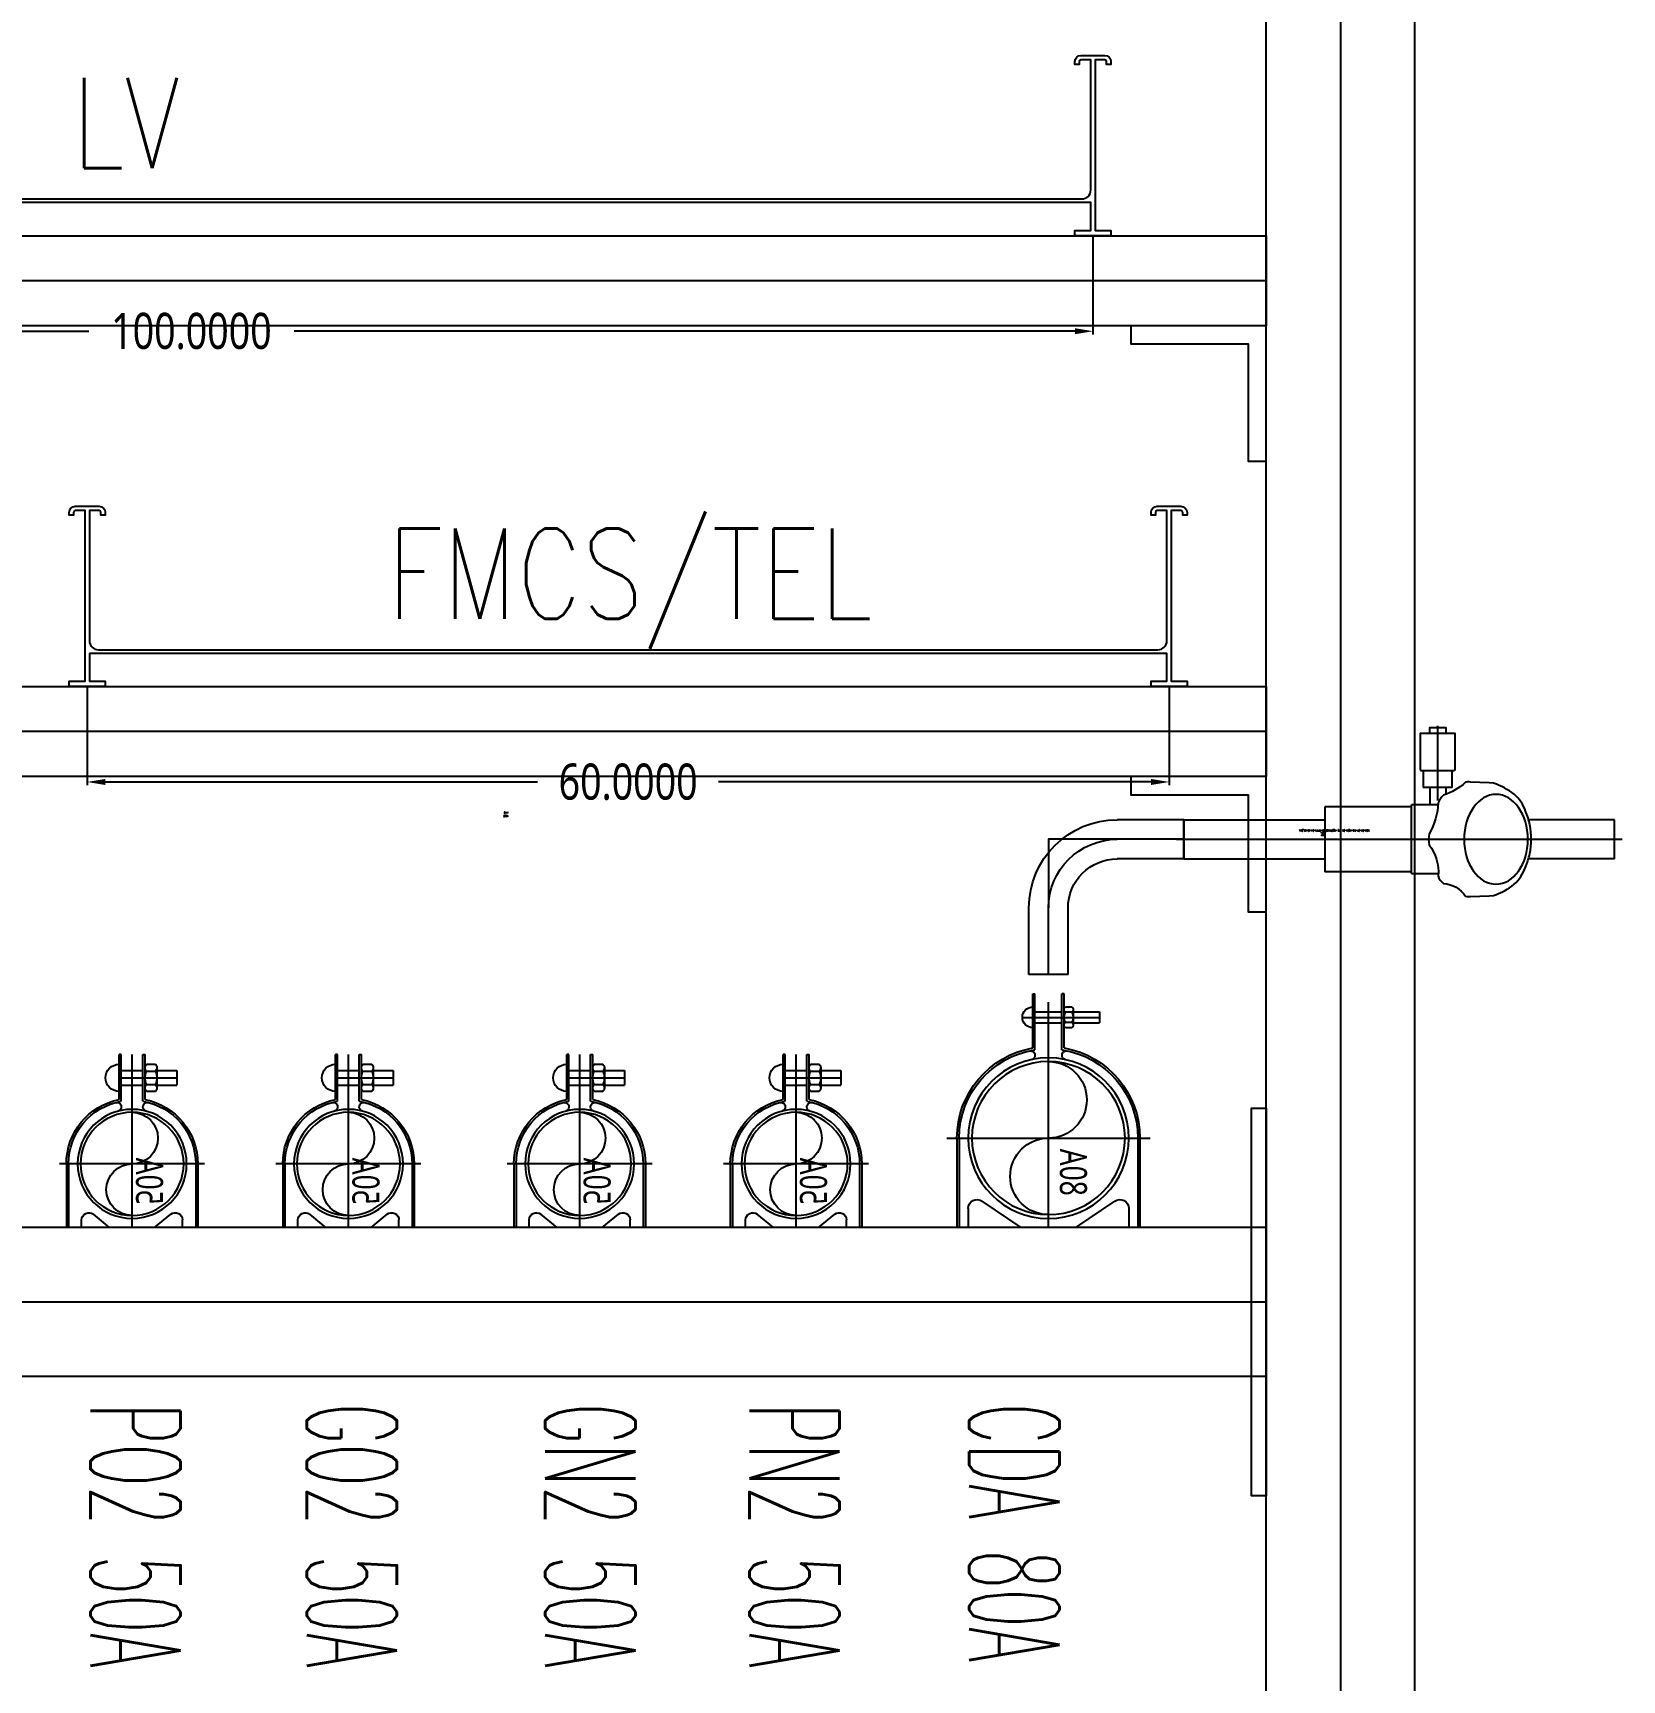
# Model space of a CAD drawing. Extents: x -18489 to 195597, y -1599 to 112111.
# Drawn here: x 15477.4 to 15565.5, y 26375.7 to 26467 of the extents above; entities that cross this region are included whole.
import ezdxf
from ezdxf.enums import TextEntityAlignment as Align

# ---------------------------------------------------------------- set-up
doc = ezdxf.new("R2010")
doc.units = 0
doc.header["$LTSCALE"] = 100
doc.linetypes.add('188K-SM-07-F10-MECH-CR PIPE-Y2257103$0$CENTER', pattern=[2, 1.25, -0.25, 0.25, -0.25])
for name, color, linetype in [('188K-SM-07-F10-MECH-CR PIPE-Y2257103$0$0-AP7P1-SM-08-BG_CDA', 6, 'Continuous'), ('188K-SM-07-F10-MECH-CR PIPE-Y2257103$0$0-BG', 6, 'Continuous'), ('188K-SM-07-F10-MECH-CR PIPE-Y2257103$0$0-LV', 6, 'Continuous'), ('188K-SM-07-F10-MECH-CR PIPE-Y2257103$0$0-Y-CCD', 5, 'Continuous'), ('188K-SM-07-F10-MECH-CR PIPE-Y2257103$0$18P6-SM-08-FNN-120-A(X)-20211124$0$0-和淞-G-BG_PN2', 116, 'Continuous'), ('188K-SM-07-F10-MECH-CR PIPE-Y2257103$0$AP7P1-SM-08-FNN-120-A(12.5)-SMP$0$18P6-SM-08-FNN-120-A(X)-20211124$0$0-和淞-G-BG_GN2', 5, 'Continuous'), ('188K-SM-07-F10-MECH-CR PIPE-Y2257103$0$DIM', 3, 'Continuous'), ('188K-SM-07-F10-MECH-CR PIPE-Y2257103$0$H-TXT', 7, 'Continuous'), ('188K-SM-07-F10-MECH-CR PIPE-Y2257103$0$SH-LINE-130', 2, 'Continuous'), ('188K-SM-07-F10-MECH-CR PIPE-Y2257103$0$UPW_PVDF', 7, 'Continuous')]:
    doc.layers.add(name, color=color, linetype=linetype)
doc.layers.add('188K-SM-07-F10-MECH-CR PIPE-Y2257103$0$Blcok.TXT', color=7, linetype='Continuous', plot=False)
doc.layers.add('188K-SM-07-F10-MECH-CR PIPE-Y2257103$0$Block.TXT', color=7, linetype='Continuous', plot=False)
doc.styles.add('188K-SM-07-F10-MECH-CR PIPE-Y2257103$0$AA-TXT', font='romans.shx', dxfattribs={"bigfont": 'chineset.shx'})
doc.styles.add('188K-SM-07-F10-MECH-CR PIPE-Y2257103$0$AP6A-SM-08-FNN-300-A(18)-BAY$0$15P6-SM-08-FNN-100-A(D)-UIS-TCM$0$SM-08-FNN-300-0_WWT(8)$0$SIMPLEX', font='SIMPLEX.shx', dxfattribs={"width": 0.7})
doc.styles.add('188K-SM-07-F10-MECH-CR PIPE-Y2257103$0$Standard', font='', dxfattribs={"width": 0.8})
doc.styles.add('188K-SM-07-F10-MECH-CR PIPE-Y2257103$0$TXT', font='txt.shx', dxfattribs={"width": 0.55, "bigfont": 'chineset.shx'})
doc.styles.get('188K-SM-07-F10-MECH-CR PIPE-Y2257103$0$Standard').set_extended_font_data('Microsoft JhengHei')
doc.dimstyles.new('188K-SM-07-F10-MECH-CR PIPE-Y2257103$0$Standard', dxfattribs={"dimtxt": 0.18, "dimasz": 0.18, "dimexe": 0.18, "dimexo": 0.0625, "dimgap": 0.09, "dimtad": 0, "dimtih": 1, "dimtoh": 1, "dimdec": 4, "dimzin": 0, "dimdsep": 46, "dimtxsty": '188K-SM-07-F10-MECH-CR PIPE-Y2257103$0$Standard', "dimcen": 0.09, "dimadec": 0, "dimazin": 0, "dimtfac": 1, "dimtdec": 4, "dimtofl": 0, "dimtmove": 0, "dimatfit": 3, "dimfxl": 1, "dimtolj": 1, "dimtzin": 0, "dimarcsym": 0})

# ---------------------------------------------------------------- blocks, each defined once
blk = doc.blocks.new('188K-SM-07-F10-MECH-CR PIPE-Y2257103$0$Bellow_15A_R')
at = {"color": 0}
for p, q in [((4.810775778330935, 1.904906684281741), (4.810775778330935, -1.904906684281741)), ((4.810775778330935, 1.904906684281741), (6.289619720890187, 1.904906684281741)), ((-7.832733527502569, 1.084526872251445), (0, 1.084526872253264)), ((-7.832733527502569, 1.084526872251445), (-7.832733527502569, -1.084526872249626)), ((4.810775778332754, 1.799501847750435), (0, 1.799501847750435)), ((0, -1.799501847750435), (0, 1.799501847750435)), ((16.06749567127372, 1.084526872251445), (11.29022051465836, 1.084526872249626)), ((16.06749567127372, 1.084526872251445), (16.06749567127372, -1.084526872249626)), ((-7.832733527502569, -1.084526872249626), (0, -1.084526872249626)), ((4.810775778330935, -1.799501847748616), (0, -1.799501847750435)), ((16.06749567127372, -1.084526872249626), (11.2939013985233, -1.084526872249626)), ((6.275414804917091, -1.904906684281741), (4.810775778330935, -1.904906684281741))]:
    blk.add_line(p, q, dxfattribs=at)
at = {"color": 2, "linetype": '188K-SM-07-F10-MECH-CR PIPE-Y2257103$0$CENTER', "ltscale": 3}
blk.add_line((-8.24474620316687, 0), (16.4795083469362, 0), dxfattribs=at)
at = {"color": 0}
blk.add_lwpolyline([(11.13023968942434, -1.554455339683045, -0.1296776829668142), (10.50100313688199, -2.49847267811856, -0.07670850283492212), (9.353784834722319, -3.10999356141474), (9.106889587794285, -3.135423565803649), (8.072147340999436, -3.173755787629489, -0.111400838426572), (7.798790350061608, -3.160309506489284, 0.1055556994955305), (6.584930865099523, -2.449247082835427, -0.1108010977299781), (6.281481929163419, -2.02010548220278, 0.1247136651737436), (5.778684867860648, -0.3034489359342842, -0.09331338286388834), (5.778684867860648, 0.3034489359342842, 0.1919876502161019), (6.281481929163419, 2.020105482710278, -0.1992427371418163), (6.584930865099523, 2.449247082833608, 0.2328687543548513), (7.798790350061608, 3.160309506489284, -0.06938436929505679), (8.072147340999436, 3.173755788136987), (9.106889587794285, 3.135423566309328), (9.353790925342764, 3.109992527684881, -0.09373367800086112), (10.50428622235449, 2.494708966529288, -0.09938881704646405), (11.13024835040233, 1.554434019459222, -0.03933240178829443), (11.36398518619535, 0.795040666611385, -0.09018129041033325), (11.36399176040868, -0.7950134173024708, -0.0488414598270045)], format="xyb", close=True, dxfattribs=at)
blk.add_ellipse((9.487831815516984, 0), major_axis=(0, -2.49217070195265), ratio=0.7091095430424407, dxfattribs=at)
blk = doc.blocks.new('*U2021')
at = {"color": 0}
for p, q in [((5.810775778330026, -2.878834488644128), (5.810775778330026, -1.900976300891483)), ((6.697197875800157, -2.878834488644128), (6.697197875800157, -2.488610191894043)), ((5.46448698529548, -3.501107880851845), (5.46027511158627, -3.498676154284834)), ((7.047698542545731, -2.88126621495648), (7.043486668834703, -2.878834488644128)), ((7.043486668834703, -3.501107880851845), (7.047698542545731, -3.498676154284834)), ((5.29966944924945, -3.835797558812186), (5.329466358644822, -3.818594305447545)), ((5.329477191281512, -3.818594305447545), (7.178496462595831, -3.818594305447545)), ((7.208304204629712, -3.835797558812186), (7.178507295487179, -3.818594305447545))]:
    blk.add_line(p, q, dxfattribs=at)
at = {"color": 2, "linetype": '188K-SM-07-F10-MECH-CR PIPE-Y2257103$0$CENTER'}
blk.add_line((6.253986827066001, -2.14649728945987), (6.253986827066001, -6.2898319171516), dxfattribs=at)
at = {"color": 0}
for points in [[(7.047694269939711, -3.818594305447545), (7.043486668834703, -2.878834488644128), (5.46448698529548, -2.878834488644128), (5.460279384190471, -2.881263748468695), (5.460279384190471, -3.818594305447545)], [(5.301555492594161, -3.834718060012887), (5.301555492594161, -5.87844622822085), (7.20641816153784, -5.87844622822085), (7.20641816153784, -3.834718060012887)], [(5.809505832631658, -5.878446228219031), (5.809505832631658, -6.195932652816549), (6.698467821498525, -6.195932652816549), (6.698467821498525, -5.878446228219031)]]:
    blk.add_lwpolyline(points, dxfattribs=at)
blk.add_blockref('188K-SM-07-F10-MECH-CR PIPE-Y2257103$0$Bellow_15A_R', (-9.094947017729282e-13, 0), dxfattribs=at)
at = {"layer": '188K-SM-07-F10-MECH-CR PIPE-Y2257103$0$Blcok.TXT', "color": 0, "style": '188K-SM-07-F10-MECH-CR PIPE-Y2257103$0$TXT', "width": 0.6}
for tag, p in [('進吹氣口', (-0.1754291739725886, -0.2903256015742954)), ('氣種', (-0.1754291739725886, -0.5376750504838128)), ('管徑', (-0.1754291739725886, -0.4141274326429993))]:
    blk.add_attdef(tag, p, '', height=0.1, dxfattribs=at)
blk = doc.blocks.new('*U2029')
at = {"color": 0}
for p, q in [((-2.230000000002047, -28.91500041854072), (-5.920000000000028, -28.91500041854073)), ((-2.230000000002047, -31.08500041854071), (-2.230000000002047, -28.91500041854072)), ((-2.230000000002047, -31.08500041854071), (-5.92000000000003, -31.08500041854071)), ((-10.815, -37.5), (-10.815, -33.81000000000202)), ((-8.645000000000001, -37.5), (-8.645000000000001, -33.81000000000202)), ((-10.815, -37.5), (-8.645000000000001, -37.5))]:
    blk.add_line(p, q, dxfattribs=at)
at = {"color": 1}
for p, q in [((-2.230000000002047, -30.00000041854072), (-5.920000000000028, -30.00000041854072)), ((-9.73, -37.50000000000202), (-9.73, -33.81000000000404))]:
    blk.add_line(p, q, dxfattribs=at)
at = {"color": 0}
for radius, end in [(4.89499999999998, 179.9999951010214), (2.725, 179.9999911998163)]:
    blk.add_arc((-5.920000000000034, -33.81000041854071), radius, 89.99999999999993, end, dxfattribs=at)
at = {"color": 1}
blk.add_arc((-5.920000000000034, -33.81000041854071), 3.809999999999987, 89.99999999999993, 179.9999937059357, dxfattribs=at)
at = {"layer": 'DefPoints'}
blk.add_lwpolyline([(-9.73, -33.81000000000404), (-9.730000000000002, -30.00000041854071), (-5.920000000000028, -30.00000041854072)], dxfattribs=at)
blk = doc.blocks.new('188K-SM-07-F10-MECH-CR PIPE-Y2257103$0$SEC-P-Clamp-50A')
at = {"color": 0, "linetype": 'ByBlock'}
for p, q in [((-7.200000000000728, 70.98181355599081), (-7.200000000000728, 95.98181355599081)), ((-6, 95.98181355599081), (-7.200000000000728, 95.98181355599081)), ((-6, 69.98560853072922), (-6, 95.98181355599081)), ((6, 69.98560853072922), (6, 95.98181355599081)), ((6, 95.98181355599081), (7.200000000000728, 95.98181355599081)), ((7.200000000000728, 70.98181355599081), (7.200000000000728, 95.98181355599081)), ((-13.70000000000073, 86.98181355599081), (-24.7632063328856, 86.98181355599081)), ((-24.7632063328856, 86.98181355599081), (-24.7632063328856, 78.98181355599081)), ((-13.70000000000073, 88.61097868059005), (-13.70000000000073, 77.35264843139157)), ((-8, 90.48736705545525), (-12.90000000000146, 90.48736705545525)), ((-8, 86.73459030572121), (-12.90000000000146, 86.73459030572121)), ((-7.200000000000728, 77.35264843139157), (-7.200000000000728, 88.61097868059005)), ((6, 86.98181355599081), (-6, 86.98181355599081)), ((-13.70000000000073, 78.98181355599081), (-24.7632063328856, 78.98181355599081)), ((-8, 79.22903680625677), (-12.90000000000146, 79.22903680625677)), ((-12.90000000000146, 75.47626005652273), (-8, 75.47626005652273)), ((6, 78.98181355599081), (-6, 78.98181355599081)), ((-36.45000000000073, 35.25), (-36.45000000000073, -8.36735125631094e-11)), ((-35.25, 35.25), (-35.25, -8.36735125631094e-11)), ((35.25, 35.25), (35.25, -8.36735125631094e-11)), ((36.45000000000073, 35.25), (36.45000000000073, -8.36735125631094e-11)), ((-36.45000000000073, 8.36735125631094e-11), (36.45000000000073, -8.36735125631094e-11)), ((-28, -6.548361852765083e-11), (-28, 4.178470743914659)), ((-12.5, -2.91038304567337e-11), (-21.48000536168547, 7.28485562394053)), ((12.5, -2.91038304567337e-11), (21.48000536168547, 7.28485562394053)), ((28, -6.548361852765083e-11), (28, 4.178470743914659))]:
    blk.add_line(p, q, dxfattribs=at)
at = {"color": 1, "linetype": '188K-SM-07-F10-MECH-CR PIPE-Y2257103$0$CENTER'}
for p, q in [((0, 0), (0, 95.87020553679031)), ((7.200000000000728, 82.98181355599081), (-24.7632063328856, 82.98181355599081)), ((-40.20000000000073, 35.25), (40.20000000000073, 35.25))]:
    blk.add_line(p, q, dxfattribs=at)
at = {"color": 0, "linetype": 'ByBlock'}
for radius in [30.24999999999996, 28.59999999999996]:
    blk.add_circle((0, 35.25), radius, dxfattribs=at)
for centre, radius, start, end in [((-11.09947916666715, 88.61097868059005), 2.600520833333325, 133.8179547115942, 226.1820452884058), ((-4.497916666667152, 82.98181355599081), 9.202083333333288, 155.9321510920556, 204.0678489079444), ((-9.800520833334303, 88.61097868059005), 2.60052083333334, 313.8179547115942, 46.18204528840583), ((-16.4020833333343, 82.98181355599081), 9.20208333333332, 335.9321510920556, 24.06784890794436), ((7.200000000000728, 82.98181355599081), 7.505553499465137, 270, 90), ((-11.09947916666715, 77.35264843139157), 2.600520833333333, 133.8179547115942, 226.1820452884058), ((-9.800520833334303, 77.35264843139157), 2.600520833333333, 313.8179547115942, 46.18204528840583), ((0, 35.25), 36.44999999999996, 101.3926077013528, 180), ((0, 35.25), 35.24999999999996, 99.8001899452283, 180), ((-8.5, 66.87053181967349), 2.506939169361186, 279.2495555170376, 105.0461502447909), ((8.5, 66.87053181967349), 2.506939169361186, 74.95384975520909, 260.7504444829623), ((0, 35.25), 35.24999999999996, 0, 80.1998100547717), ((0, 35.25), 36.44999999999996, 0, 78.6073922986472), ((0, 49.54999999999927), 14.29999999999998, 90, 270), ((0, 20.95000000000073), 14.29999999999998, 270, 90), ((-24, 4.178470743914659), 4, 50.94997635753383, 180), ((24, 4.178470743914659), 4, 0, 129.0500236424662)]:
    blk.add_arc(centre, radius, start, end, dxfattribs=at)
at = {"color": 2, "linetype": 'ByBlock', "style": '188K-SM-07-F10-MECH-CR PIPE-Y2257103$0$Standard', "width": 0.75}
blk.add_text('50A', height=15, rotation=90, dxfattribs=at).set_placement((-9.677471674651315, 25.62481029808259), align=Align.MIDDLE)
blk = doc.blocks.new('*U671')
at = {"color": 0}
blk.add_blockref('188K-SM-07-F10-MECH-CR PIPE-Y2257103$0$SEC-P-Clamp-50A', (0, 0), dxfattribs=at)
blk = doc.blocks.new('188K-SM-07-F10-MECH-CR PIPE-Y2257103$0$SEC-P-Clamp-80A')
at = {"color": 0, "linetype": 'ByBlock'}
for p, q in [((-8.700000000000728, 99.54872498374243), (-8.700000000000728, 129.5242003726162)), ((-8.700000000000728, 129.5242003726162), (-7.5, 129.5242003726162)), ((-7.5, 98.52910268675987), (-7.5, 129.5242003726162)), ((7.5, 98.52910268675987), (7.5, 129.5242003726162)), ((8.700000000000728, 129.5242003726162), (7.5, 129.5242003726162)), ((8.700000000000728, 99.54872498374243), (8.700000000000728, 129.5242003726162)), ((-13.70000000000073, 119.5242003726162), (-28.2785444406436, 119.5242003726162)), ((-28.2785444406436, 119.5242003726162), (-28.2785444406436, 113.5242003726162)), ((-13.70000000000073, 120.8543273915384), (-13.70000000000073, 112.194073353694)), ((-9.5, 122.2977030645125), (-12.89999999999964, 122.2977030645125)), ((-12.89999999999964, 119.4109517185643), (-9.5, 119.4109517185643)), ((-8.700000000000728, 112.194073353694), (-8.700000000000728, 120.8543273915384)), ((7.5, 119.5242003726162), (-7.5, 119.5242003726162)), ((-13.70000000000073, 113.5242003726162), (-28.2785444406436, 113.5242003726162)), ((-12.89999999999964, 113.637449026668), (-9.5, 113.637449026668)), ((-12.89999999999964, 110.7506976807199), (-9.5, 110.7506976807199)), ((7.5, 113.5242003726162), (-7.5, 113.5242003726162)), ((-50.75, 49.54999999999927), (-50.75, 0)), ((-49.54999999999927, 49.54999999999927), (-49.54999999999927, 0)), ((49.54999999999927, 49.54999999999927), (49.54999999999927, 0)), ((50.75, 49.54999999999927), (50.75, 0)), ((-44.54999999999927, 10.43980947142336), (-44.54999999999927, 0)), ((-15.1740854813288, 0), (-36.75019202722615, 14.58240229664807)), ((15.1740854813288, 0), (36.75019202722615, 14.58240229664807)), ((44.54999999999927, 10.43980947142336), (44.54999999999927, 0)), ((-50.75, 0), (50.75, 0))]:
    blk.add_line(p, q, dxfattribs=at)
at = {"color": 1, "linetype": '188K-SM-07-F10-MECH-CR PIPE-Y2257103$0$CENTER'}
for p, q in [((0, 0), (0, 129.0857049097249)), ((14.47350269189701, 116.5242003726162), (-28.2785444406436, 116.5242003726162)), ((56.34211364656221, 49.54999999999927), (-56.34211364656221, 49.54999999999927))]:
    blk.add_line(p, q, dxfattribs=at)
at = {"color": 0, "linetype": 'ByBlock'}
for radius in [44.55, 42.45]:
    blk.add_circle((0, 49.54999999999927), radius, dxfattribs=at)
for centre, radius, start, end in [((-11.99791666666715, 120.8543273915384), 1.702083333333331, 122.0046278306535, 237.9953721693466), ((-8.091666666667152, 116.5242003726162), 5.608333333333369, 149.020901138302, 210.979098861698), ((-10.40208333333248, 120.8543273915384), 1.702083333333317, 302.0046278306534, 57.99537216934652), ((-14.30833333333248, 116.5242003726162), 5.608333333333345, 329.020901138302, 30.97909886169807), ((8.700000000000728, 116.5242003726162), 5.773502691896255, 270, 90), ((-11.99791666666715, 112.194073353694), 1.702083333333331, 122.0046278306535, 237.9953721693466), ((-10.40208333333248, 112.194073353694), 1.702083333333323, 302.0046278306534, 57.99537216934652), ((0, 49.54999999999927), 50.75, 99.87088960611307, 180), ((0, 49.54999999999927), 49.55, 98.7058797885396, 180), ((-10, 95.43669048677475), 2.5, 284.2410837306504, 104.2410837306504), ((0, 49.54999999999927), 49.55, 0, 81.2941202114604), ((10, 95.43669048677475), 2.5, 75.7589162693496, 255.7589162693496), ((0, 49.54999999999927), 50.75, 0, 80.12911039388695), ((-39.54999999999927, 10.43980947142336), 5, 55.94685820812152, 180), ((39.54999999999927, 10.43980947142336), 5, 0, 124.0531417918785)]:
    blk.add_arc(centre, radius, start, end, dxfattribs=at)
for centre, start, end in [((0, 70.77500000000146), 90, 270), ((0, 28.32500000000073), 270, 90)]:
    blk.add_arc(centre, 21.225, start, end)
at = {"color": 2, "linetype": 'ByBlock', "style": '188K-SM-07-F10-MECH-CR PIPE-Y2257103$0$Standard', "width": 0.75}
blk.add_text('80A', height=15, rotation=90, dxfattribs=at).set_placement((-13.8497896190238, 30.61400199317723), align=Align.MIDDLE)
blk = doc.blocks.new('*U1950')
at = {"color": 0}
blk.add_blockref('188K-SM-07-F10-MECH-CR PIPE-Y2257103$0$SEC-P-Clamp-80A', (0, 0), dxfattribs=at)
blk = doc.blocks.new('*D1958')
at = {"layer": '188K-SM-07-F10-MECH-CR PIPE-Y2257103$0$DIM', "color": 0, "lineweight": -2, "transparency": 16777216}
for p, q in [((-3.827021247335479e-18, -0.0625), (-3.351807272807642e-16, -5.473916683800262)), ((100, -0.0625), (100, -5.473916683800262)), ((0.9999999999999997, -5.293916683800262), (44.30222373806276, -5.293916683800262)), ((99, -5.293916683800262), (55.69777626193724, -5.293916683800262))]:
    blk.add_line(p, q, dxfattribs=at)
at = {"layer": '188K-SM-07-F10-MECH-CR PIPE-Y2257103$0$DIM', "color": 0, "transparency": 16777216}
for points in [[(0.9999999999999997, -5.127250017133595), (0.9999999999999997, -5.460583350466929), (-3.241589060884381e-16, -5.293916683800262)], [(99, -5.127250017133595), (99, -5.460583350466929), (100, -5.293916683800262)]]:
    blk.add_solid(points, dxfattribs=at)
at = {"layer": 'DefPoints', "color": 0, "transparency": 16777216}
for p in [(0, 0), (100, 0), (100, -5.293916683800262)]:
    blk.add_point(p, dxfattribs=at)
at = {"layer": '188K-SM-07-F10-MECH-CR PIPE-Y2257103$0$DIM', "color": 0, "transparency": 16777216, "insert": (50, -5.293916683800262), "char_height": 2, "attachment_point": 5, "style": '188K-SM-07-F10-MECH-CR PIPE-Y2257103$0$Standard'}
blk.add_mtext('\\A1;100.0000', dxfattribs=at)
blk = doc.blocks.new('*D1956')
at = {"layer": '188K-SM-07-F10-MECH-CR PIPE-Y2257103$0$DIM', "color": 0, "lineweight": -2, "transparency": 16777216}
for p, q in [((-3.827021247335479e-18, -0.0625), (-3.351807272807642e-16, -5.473916683800262)), ((60, -0.0625), (60, -5.473916683800262)), ((0.9999999999999997, -5.293916683800262), (24.97957708049113, -5.293916683800262)), ((59, -5.293916683800262), (35.02042291950887, -5.293916683800262))]:
    blk.add_line(p, q, dxfattribs=at)
at = {"layer": '188K-SM-07-F10-MECH-CR PIPE-Y2257103$0$DIM', "color": 0, "transparency": 16777216}
for points in [[(0.9999999999999997, -5.127250017133595), (0.9999999999999997, -5.460583350466929), (-3.241589060884381e-16, -5.293916683800262)], [(59, -5.127250017133595), (59, -5.460583350466929), (60, -5.293916683800262)]]:
    blk.add_solid(points, dxfattribs=at)
at = {"layer": 'DefPoints', "color": 0, "transparency": 16777216}
for p in [(0, 0), (60, 0), (60, -5.293916683800262)]:
    blk.add_point(p, dxfattribs=at)
at = {"layer": '188K-SM-07-F10-MECH-CR PIPE-Y2257103$0$DIM', "color": 0, "transparency": 16777216, "insert": (30, -5.293916683800262), "char_height": 2, "attachment_point": 5, "style": '188K-SM-07-F10-MECH-CR PIPE-Y2257103$0$Standard'}
blk.add_mtext('\\A1;60.0000', dxfattribs=at)
blk = doc.blocks.new('*U1957')
blk.add_lwpolyline([(0.1199999999953434, 1.840000000011059), (0.1199999999953434, 0.3000000000029104), (1, 0.3000000000029104), (1, 0), (-1, 0), (-1, 0.3000000000029104), (-0.1199999999953434, 0.3000000000029104), (-0.1199999999953434, 9.760000000023865), (-0.6600000000034925, 9.760000000023865, 0.4142135623739158), (-0.7600000000093132, 9.660000000018044), (-0.7600000000093132, 9.500000000021828), (-1, 9.500000000021828), (-1, 9.660000000018044, -0.4142135623739149), (-0.6600000000034925, 10.00000000002183), (0.6600000000034925, 10.00000000002183, -0.414213562373095), (1, 9.66000000002532), (1, 9.500000000021828), (0.7600000000093132, 9.500000000021828), (0.7600000000093132, 9.660000000018044, 0.4142135623730947), (0.6600000000034925, 9.760000000023865), (0.1199999999953434, 9.760000000023865), (0.1199999999953434, 2.540000000008149, 0.4142135623730945), (0.6199999999953434, 2.040000000008149), (99.38000000000466, 2.040000000008149, 0.4142135623730958), (99.88000000000466, 2.540000000008149), (99.88000000000466, 9.760000000023865), (99.33999999999651, 9.760000000023865, 0.4142135623739222), (99.23999999999069, 9.660000000018044), (99.23999999999069, 9.500000000021828), (99, 9.500000000021828), (99, 9.660000000018044, -0.4142135623739085), (99.33999999999651, 10.00000000002183), (100.6600000000035, 10.00000000002183, -0.4142135623730948), (101, 9.660000000018044), (101, 9.500000000021828), (100.7600000000093, 9.500000000021828), (100.7600000000093, 9.660000000018044, 0.414213562373095), (100.6600000000035, 9.760000000023865), (100.1199999999953, 9.760000000023865), (100.1199999999953, 0.3000000000029104), (101, 0.3000000000029104), (101, 0), (99, 0), (99, 0.3000000000029104), (99.88000000000466, 0.3000000000029104), (99.88000000000466, 1.840000000011059)], format="xyb", close=True)
at = {"layer": '188K-SM-07-F10-MECH-CR PIPE-Y2257103$0$DIM'}
dim = blk.add_linear_dim(base=(100, -5.293916683800262), p1=(0, 0), p2=(100, 0), dimstyle='188K-SM-07-F10-MECH-CR PIPE-Y2257103$0$Standard', override={"dimtxt": 2, "dimasz": 1, "dimfxl": 0.1}, dxfattribs=at)
dim.commit()
dim.dimension.update_dxf_attribs({"geometry": '*D1958', "text_midpoint": (50, -5.293916683800262)})
blk = doc.blocks.new('*U1955')
blk.add_lwpolyline([(0.1199999999953434, 1.840000000011059), (0.1199999999953434, 0.3000000000029104), (1, 0.3000000000029104), (1, 0), (-1, 0), (-1, 0.3000000000029104), (-0.1199999999953434, 0.3000000000029104), (-0.1199999999953434, 9.760000000023865), (-0.6600000000034925, 9.760000000023865, 0.4142135623739158), (-0.7600000000093132, 9.660000000018044), (-0.7600000000093132, 9.500000000021828), (-1, 9.500000000021828), (-1, 9.660000000018044, -0.4142135623739149), (-0.6600000000034925, 10.00000000002183), (0.6600000000034925, 10.00000000002183, -0.414213562373095), (1, 9.66000000002532), (1, 9.500000000021828), (0.7600000000093132, 9.500000000021828), (0.7600000000093132, 9.660000000018044, 0.4142135623730947), (0.6600000000034925, 9.760000000023865), (0.1199999999953434, 9.760000000023865), (0.1199999999953434, 2.540000000008149, 0.4142135623730945), (0.6199999999953434, 2.040000000008149), (59.38000000000466, 2.040000000008149, 0.4142135623730958), (59.88000000000466, 2.540000000008149), (59.88000000000466, 9.760000000023865), (59.33999999999651, 9.760000000023865, 0.4142135623739222), (59.23999999999069, 9.660000000018044), (59.23999999999069, 9.500000000021828), (59, 9.500000000021828), (59, 9.660000000018044, -0.4142135623739085), (59.33999999999651, 10.00000000002183), (60.66000000000349, 10.00000000002183, -0.4142135623730948), (61, 9.660000000018044), (61, 9.500000000021828), (60.76000000000931, 9.500000000021828), (60.76000000000931, 9.660000000018044, 0.414213562373095), (60.66000000000349, 9.760000000023865), (60.11999999999534, 9.760000000023865), (60.11999999999534, 0.3000000000029104), (61, 0.3000000000029104), (61, 0), (59, 0), (59, 0.3000000000029104), (59.88000000000466, 0.3000000000029104), (59.88000000000466, 1.840000000011059)], format="xyb", close=True)
at = {"layer": '188K-SM-07-F10-MECH-CR PIPE-Y2257103$0$DIM'}
dim = blk.add_linear_dim(base=(60, -5.293916683800262), p1=(0, 0), p2=(60, 0), dimstyle='188K-SM-07-F10-MECH-CR PIPE-Y2257103$0$Standard', override={"dimtxt": 2, "dimasz": 1, "dimfxl": 0.1}, dxfattribs=at)
dim.commit()
dim.dimension.update_dxf_attribs({"geometry": '*D1956', "text_midpoint": (30, -5.293916683800262)})
blk = doc.blocks.new('188K-SM-07-F10-MECH-CR PIPE-Y2257103$0$DE')
at = {"layer": '188K-SM-07-F10-MECH-CR PIPE-Y2257103$0$SH-LINE-130', "ltscale": 0.1}
for p, q in [((15654.2399583497, -72881.47692126504), (15534.2399583497, -72881.47692126504)), ((15654.2399583497, -72906.47692126504), (15534.2399583497, -72906.47692126504))]:
    blk.add_line(p, q, dxfattribs=at)
for points in [[(15654.23995834969, -73013.97692126498), (15654.23995834971, -72789.776921265), (15658.36995834971, -72789.776921265), (15658.36995834969, -73013.97692126498)], [(15662.49995834968, -73013.97692126498), (15662.4999583497, -72789.776921265), (15658.36995834971, -72789.776921265), (15658.36995834969, -73013.97692126498)], [(15654.2399583497, -72883.97692126504), (15534.2399583497, -72883.97692126504), (15534.2399583497, -72878.97692126504), (15654.2399583497, -72878.97692126504)], [(15654.2399583497, -72883.97692126504), (15646.7399583497, -72883.97692126504), (15646.7399583497, -72884.97692126504), (15653.2399583497, -72884.97692126504), (15653.2399583497, -72891.47692126504), (15654.2399583497, -72891.47692126504)], [(15654.2399583497, -72908.97692126504), (15534.2399583497, -72908.97692126504), (15534.2399583497, -72903.97692126504), (15654.2399583497, -72903.97692126504)], [(15654.2399583497, -72908.97692126504), (15646.7399583497, -72908.97692126504), (15646.7399583497, -72909.97692126504), (15653.2399583497, -72909.97692126504), (15653.2399583497, -72916.47692126504), (15654.2399583497, -72916.47692126504)], [(15654.23995834969, -72927.35925616346), (15654.23995834969, -72948.85925616346), (15653.43995834971, -72948.85925616346), (15653.43995834971, -72927.35925616346)], [(15654.23995834969, -72933.97925616348), (15535.03995834968, -72933.97925616348), (15535.03995834968, -72938.10925616347), (15654.23995834969, -72938.10925616347)], [(15654.23995834969, -72942.23925616348), (15535.03995834968, -72942.23925616348), (15535.03995834968, -72938.10925616347), (15654.23995834969, -72938.10925616347)]]:
    blk.add_lwpolyline(points, close=True, dxfattribs=at)
at = {"layer": '188K-SM-07-F10-MECH-CR PIPE-Y2257103$0$0-AP7P1-SM-08-BG_CDA'}
ref = blk.add_blockref('*U2021', (15657.50627730451, -72912.44972929118), dxfattribs=dict(at, xscale=-1, rotation=180))
ref.add_attrib('進吹氣口', 'IOPP', (15657.53084813053, -72912.15940368961), dxfattribs={"layer": '188K-SM-07-F10-MECH-CR PIPE-Y2257103$0$Blcok.TXT', "color": 0, "height": 0.1, "rotation": 180.000000000015, "style": '188K-SM-07-F10-MECH-CR PIPE-Y2257103$0$TXT', "width": 0.6})
ref.add_attrib('管徑', '15A', (15657.47084813053, -72912.03560185854), dxfattribs={"layer": '188K-SM-07-F10-MECH-CR PIPE-Y2257103$0$Blcok.TXT', "color": 0, "height": 0.1, "rotation": 180.000000000015, "style": '188K-SM-07-F10-MECH-CR PIPE-Y2257103$0$TXT', "width": 0.6})
ref.add_attrib('氣種', '188K-SM-07-F10-MECH-CR PIPE-Y2257103$0$0-AP7P1-SM-08-BG_CDA', (15660.00084813054, -72911.9120542407), dxfattribs={"layer": '188K-SM-07-F10-MECH-CR PIPE-Y2257103$0$Blcok.TXT', "color": 0, "height": 0.1, "rotation": 180.000000000015, "style": '188K-SM-07-F10-MECH-CR PIPE-Y2257103$0$TXT', "width": 0.6})
ref = blk.add_blockref('*U2029', (15612.17354335845, -72922.17972929121), dxfattribs=dict(at, xscale=-1.000000000000001, rotation=90))
ref.add_attrib('氣種', 'CHW', (15611.97517465022, -72911.02365866899), dxfattribs={"layer": '188K-SM-07-F10-MECH-CR PIPE-Y2257103$0$Block.TXT', "height": 0.1, "style": '188K-SM-07-F10-MECH-CR PIPE-Y2257103$0$TXT', "width": 0.5999999999999999})
ref.add_attrib('管徑', '250A', (15611.94517465022, -72911.21242188403), dxfattribs={"layer": '188K-SM-07-F10-MECH-CR PIPE-Y2257103$0$Block.TXT', "height": 0.1, "style": '188K-SM-07-F10-MECH-CR PIPE-Y2257103$0$TXT', "width": 0.5999999999999999})
at = {"layer": '188K-SM-07-F10-MECH-CR PIPE-Y2257103$0$0-AP7P1-SM-08-BG_CDA', "xscale": -0.1, "yscale": 0.1, "zscale": 0.1}
blk.add_blockref('*U1950', (15642.17354377699, -72933.97925616348), dxfattribs=at)
at = {"layer": '188K-SM-07-F10-MECH-CR PIPE-Y2257103$0$0-BG', "xscale": -0.1, "yscale": 0.1, "zscale": 0.1}
for p in [(15591.3499575872, -72933.97925616347), (15603.3499575872, -72933.97925616347)]:
    blk.add_blockref('*U671', p, dxfattribs=at)
at = {"layer": '188K-SM-07-F10-MECH-CR PIPE-Y2257103$0$0-LV', "color": 5}
blk.add_blockref('*U1957', (15544.63995834968, -72878.97692126504), dxfattribs=at)
at = {"layer": '188K-SM-07-F10-MECH-CR PIPE-Y2257103$0$0-Y-CCD', "color": 5}
blk.add_blockref('*U1955', (15588.86077657901, -72903.97692126504), dxfattribs=at)
at = {"layer": '188K-SM-07-F10-MECH-CR PIPE-Y2257103$0$18P6-SM-08-FNN-120-A(X)-20211124$0$0-和淞-G-BG_PN2', "xscale": -0.1, "yscale": 0.1, "zscale": 0.1}
blk.add_blockref('*U671', (15628.17354377699, -72933.97925616347), dxfattribs=at)
at = {"layer": '188K-SM-07-F10-MECH-CR PIPE-Y2257103$0$AP7P1-SM-08-FNN-120-A(12.5)-SMP$0$18P6-SM-08-FNN-120-A(X)-20211124$0$0-和淞-G-BG_GN2', "xscale": -0.1, "yscale": 0.1, "zscale": 0.1}
blk.add_blockref('*U671', (15616.17354377699, -72933.97925616347), dxfattribs=at)
at = {"layer": '188K-SM-07-F10-MECH-CR PIPE-Y2257103$0$H-TXT', "color": 7, "style": '188K-SM-07-F10-MECH-CR PIPE-Y2257103$0$AP6A-SM-08-FNN-300-A(18)-BAY$0$15P6-SM-08-FNN-100-A(D)-UIS-TCM$0$SM-08-FNN-300-0_WWT(8)$0$SIMPLEX', "text_generation_flag": 6, "width": 0.5}
for s, p in [('PO2 50A', (15591.53482454017, -72943.72897979098, 0.0002209802112426599)), ('GO2 50A', (15603.53482454017, -72943.72897979098, 0.0002209802112426599)), ('GN2 50A', (15616.76531005645, -72943.72897979098, 0.0002209802112426599)), ('PN2 50A', (15628.09174481195, -72943.72897979098, 0.0002209802112426599)), ('CDA 80A', (15640.27912176521, -72943.72897979099, 0.0002209802112426599))]:
    blk.add_text(s, height=5, rotation=90, dxfattribs=at).set_placement(p, align=Align.MIDDLE_LEFT)
at = {"layer": '188K-SM-07-F10-MECH-CR PIPE-Y2257103$0$UPW_PVDF', "style": '188K-SM-07-F10-MECH-CR PIPE-Y2257103$0$AA-TXT', "width": 0.8}
for s, p in [('LV', (15588.01014326893, -72872.71886836864)), ('FMCS/TEL', (15605.49663026582, -72897.71886836864))]:
    blk.add_text(s, height=5, dxfattribs=at).set_placement(p, align=Align.MIDDLE_LEFT)
blk = doc.blocks.new('188K-SM-07-F10-MECH-CR PIPE-Y2257103')
at = {"layer": '188K-SM-07-F10-MECH-CR PIPE-Y2257103$0$0-BG'}
blk.add_blockref('188K-SM-07-F10-MECH-CR PIPE-Y2257103$0$DE', (-108.4799999960578, 99334.76313715198), dxfattribs=at)

msp = doc.modelspace()

# ---------------------------------------------------------------- block references
msp.add_blockref('188K-SM-07-F10-MECH-CR PIPE-Y2257103', (0, 0))

doc.saveas('drawing.dxf')
